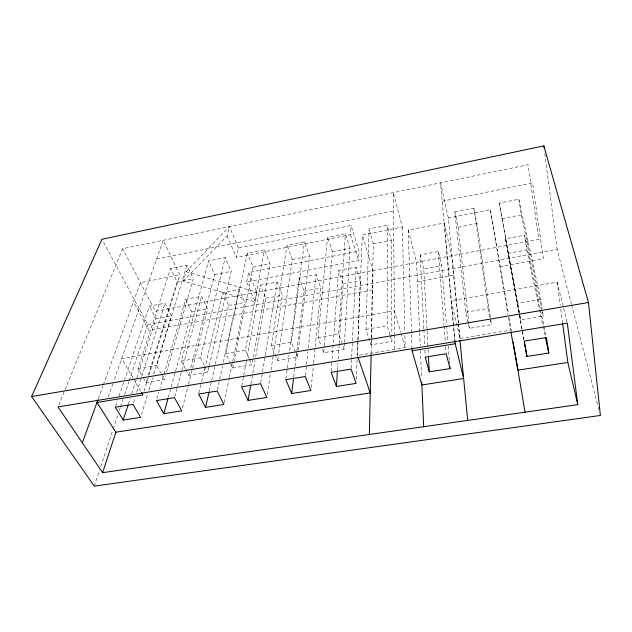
<?xml version="1.0" encoding="UTF-8"?>
<svg xmlns="http://www.w3.org/2000/svg" width="632" height="632" viewBox="0 0 632 632"><rect width="100%" height="100%" fill="white"/><g stroke="black" fill="none" stroke-linecap="round" stroke-linejoin="round"><path stroke-width="0.47" stroke-dasharray="3.16 2.37" d="M389.952 334.921L387.155 325.733L387.274 225.371L369.025 228.997L365.991 329.367L371.039 344.843L391.911 341.351L391.88 335.458M371.039 344.843L371.174 338.95M371.197 337.97L373.346 243.691L369.025 228.997M371.15 353.675L371.474 338.95M371.498 337.97L373.006 270.512L362.286 234.986L402.41 227.062L393.317 192.626L394.581 334.036M356.29 379.429L357.175 357.728M357.214 356.74L357.854 340.956M357.902 339.969L360.303 280.782L355.974 267.099L338.61 270.385L331.966 360.572M357.996 340.767L357.404 355.453L405.167 347.568L404.836 332.874M358.036 339.787L362.286 234.986M238.446 248.076L229.463 226.58L186.1 271.736L183.28 281.122L255.099 301.804L246.678 281.919L358.589 260.51L359.008 251.141L351.068 225.474L238.446 248.076L236.297 257.39L350.523 234.693L351.068 225.474M351.123 368.132L351.597 358.32M351.645 357.341L355.974 267.099M322.399 349.188L323.734 352.759L344.069 349.354L344.416 343.46M344.472 342.481L350.002 248.234L345.396 233.698L327.558 237.245L318.038 337.607L321.056 345.625M337.504 369.878L337.954 363.045M338.215 359.142L339.171 344.495M339.234 343.524L343.144 283.966L338.61 270.385M344.069 349.354L338.649 334.059L345.396 233.698M331.176 371.363L331.895 361.559M323.734 352.759L324.24 346.865M324.327 345.886L332.361 251.662L327.558 237.245M311.213 387.574L313.496 364.158M313.591 363.187L320.914 288.081L316.126 274.636L299.141 277.851L289.519 351.274M305.382 375.534L306.425 365.738M306.528 364.759L307.887 352.024M308.305 348.106L316.126 274.636M275.031 354.362L277.63 360.469L297.451 357.159L298.146 351.329M298.264 350.357L309.53 256.102L304.458 241.835L287.007 245.303L271.31 345.625L274.659 353.486M293.706 376.956L294.891 367.216M295.01 366.236L296.779 351.621M296.898 350.642L304.111 291.194L299.141 277.851M297.451 357.159L291.399 342.181L304.458 241.835M285.925 378.687L287.204 368.898M287.339 367.919L289.006 355.192M277.63 360.469L278.191 356.59M278.759 352.703L292.284 259.46L287.007 245.303M267.265 394.526L270.37 374.081M270.962 370.186L273.182 355.579M273.332 354.607L282.354 295.223L277.132 282.014L260.502 285.158L246.82 358.731M260.763 382.763L265.013 356.606M265.171 355.642L277.132 282.014M250.944 383.869L255.02 360.524M255.699 356.63L265.898 298.272L260.502 285.158M230.238 362.863L232.671 367.998L252.002 364.759L269.951 263.805L264.413 249.79L247.349 253.187L225.766 353.454L229.827 362.01M241.78 385.836L243.581 376.159M243.762 375.187L246.638 359.703M249.261 358.715L245.35 350.089L264.413 249.79M255.099 301.804L256.9 292.268L248.637 272.479L359.008 251.141M232.671 367.998L253.069 267.091L247.349 253.187M224.289 402.545L229.195 378.481M229.392 377.517L232.529 362.12M232.726 361.156L244.695 302.452L239.07 289.472L222.796 292.545L205.447 365.304M246.678 281.919L248.637 272.479M217.353 390.07L222.527 366.118M223.349 362.286L239.07 289.472M209.263 391.011L211.436 381.388M211.657 380.432L215.125 365.043M215.346 364.087L228.594 305.43L222.796 292.545M185.753 369.459L188.826 375.329L207.675 372.177L209.026 366.418M209.247 365.454L231.217 271.341L225.253 257.579L208.552 260.898L181.368 361.077L185.31 368.622M198.827 393.065L201.339 382.534M201.569 381.578L205.218 366.26M204.278 365.407L200.463 357.799L225.253 257.579M183.28 281.122L227.141 235.76L229.463 226.58M182.466 407.996L188.273 385.165M188.518 384.217L192.381 368.993M192.626 368.037L207.62 309.064L201.6 296.297L185.658 299.315L159.935 388.277M188.826 375.329L189.798 371.529M190.777 367.729L214.698 274.557L208.552 260.898M174.732 396.706L177.268 387.234M177.521 386.286L201.6 296.297M168.294 397.512L170.917 388.009M171.177 387.06L175.364 371.853M175.625 370.905L191.852 311.979L185.658 299.315M143.227 377.557L146.039 382.486L164.439 379.413L165.521 375.645M166.595 371.885L193.313 278.72L186.93 265.195L170.593 268.442L138.06 368.511L142.753 376.735M156.926 398.689L158.837 392.061M141.552 414.497L147.809 393.807M148.947 390.047L152.636 377.825M153.774 374.065L171.406 315.771L165.007 303.218L149.397 306.172L124.662 379.413M161.247 373.607L156.681 365.312L186.93 265.195M144.056 391.184L148.686 376.182M148.97 375.242L179.899 274.896L163.206 240.318L113.713 381.388M146.039 382.486L147.201 378.726M148.37 374.966L177.142 281.864L170.593 268.442M133.55 402.497L135.027 397.812M136.812 392.195L165.007 303.218M128.367 404.101L130.192 398.468M131.701 393.768L155.954 318.631L149.397 306.172M94.255 486.111L99.516 470.232M100.749 466.503L112.82 430.084M113.128 429.152L117.765 415.145M119.314 410.476L120.246 407.679M120.554 406.747L123.027 399.274M124.575 394.605L128.904 381.538M129.212 380.598L147.777 324.579L101.942 239.252M115.585 406.297L117.465 400.735M119.029 396.098L124.354 380.338M108.262 396.928L113.389 382.305M98.308 398.768L103 385.828M103.332 384.904L140.399 282.654L179.899 274.896M58.721 405.104L64.669 390.552M65.041 389.644L122.648 248.724L528.06 164.699L538.835 239.449L155.369 311.284L122.648 248.724M156.657 258.994L393.483 211.088M442.195 201.229L532.578 182.948L543.394 258.772L500.481 266.586M454.85 211.941L473.961 208.141L476.994 223.523L491.419 324.698L469.426 328.379L465.792 312.224L454.85 211.941L458.121 227.196L469.426 328.379M542.643 312.327L543.204 316.032L520.602 319.816L499.272 203.109L518.84 199.222L540.692 299.363L542.082 308.629M458.54 322.834L448.317 217.993L490.345 209.69L508.476 314.009M412.032 348.856L408.225 230.056L444.32 222.97L451.73 255.77L458.247 322.92M177.142 281.864L193.313 278.72M214.698 274.557L231.217 271.341M253.069 267.091L269.951 263.805M292.284 259.46L309.53 256.102M332.361 251.662L350.002 248.234M373.346 243.691L391.374 240.184L387.274 225.371M458.121 227.196L476.994 223.523M501.982 218.664L521.297 214.904L518.84 199.222M423.811 328.64L420.193 254.957L438.339 251.52L441.705 265.709L446.445 324.493M523.944 340.095L505.497 238.825L524.481 235.23L540.431 309.546M155.954 318.631L171.406 315.771M191.852 311.979L207.62 309.064M265.898 298.272L282.354 295.223M304.111 291.194L320.914 288.081M343.144 283.966L360.303 280.782M427.856 345.412L423.78 269.027L441.705 265.709M508.033 253.424L526.78 249.956L524.481 235.23M228.594 305.43L244.695 302.452M147.777 324.579L557.14 249.292L571.312 303.731M372.572 289.883L149.065 330.583L133.494 301.709M417.444 281.714L453.61 275.125M567.086 322.202L557.163 282.141L451.153 300.737L460.072 338.507L510.553 330.173L508.112 315.597M138.06 368.511L156.681 365.312M181.368 361.077L200.463 357.799M225.766 353.454L245.35 350.089M271.31 345.625L291.399 342.181M318.038 337.607L338.649 334.059M365.991 329.367L387.155 325.733M465.792 312.224L488.117 308.392L473.961 208.141M499.272 203.109L517.742 303.305L540.692 299.363M186.1 271.736L256.9 292.268M133.052 378.007L121.731 358.542L394.368 310.699L400.743 332.448M133.55 378.852L140.936 391.548M161.705 374.436L164.439 379.413M204.705 366.252L207.675 372.177M249.656 359.584L252.002 364.759M227.141 235.76L236.297 257.39M350.523 234.693L358.589 260.51M390.228 335.837L391.911 341.351M401.02 333.388L405.167 347.568M571.565 304.687L597.912 405.918M598.164 406.874L598.907 409.741M408.225 230.056L416.607 262.351L419.608 331.863M420.193 254.957L423.78 269.027M448.317 217.993L440.536 182.838L454.748 340.68M521.297 214.904L541.743 309.293M541.948 310.257L543.204 316.032M540.637 310.51L546.23 336.572M526.78 249.956L542.817 325.093M543.022 326.057L545.282 336.651M488.117 308.392L490.061 317.983M490.258 318.947L491.419 324.698M505.497 238.825L524.118 340.15M517.742 303.305L520.602 319.816M509.123 317.88L511.407 331.429M490.345 209.69L507.946 314.625M557.163 282.141L560.244 305.359M560.758 309.23L562.559 322.77M544.823 153.695L557.14 249.292M458.635 323.813L460.072 338.507M458.342 323.892L459.859 339.502M444.32 222.97L454.961 340.806M446.524 325.48L447.788 341.154M448.183 346.052L449.289 359.766M449.368 360.746L449.605 363.684M438.339 251.52L444.027 325.227M444.106 326.215L445.323 341.936M445.702 346.85L446.153 352.751M428.062 349.33L428.377 355.208M423.859 329.62L424.633 345.341M424.87 350.254L425.115 355.16M419.648 332.843L420.201 345.625M420.414 350.547L421.599 378.078M402.41 227.062L404.812 331.895M394.589 335.007L394.716 349.591M391.374 240.184L391.872 334.478"/><path stroke-width="0.95" d="M369.341 434.476L371.126 354.655M336.422 386.476L331.097 372.343L351.076 369.112L356.132 383.371L336.422 386.476L337.441 370.858M291.692 393.531L285.798 379.666L305.28 376.514L310.928 390.497L291.692 393.531L293.588 377.936M248.052 400.404L241.598 386.808L260.605 383.735L266.822 397.449L248.052 400.404L250.77 384.841M205.574 407.356L198.598 394.028L217.147 391.026L223.894 404.472L205.574 407.356L209.05 391.966M163.846 413.668L156.373 400.585L174.479 397.654L181.74 410.847L163.846 413.668L168.033 398.46M123.216 420.067L115.269 407.229L132.949 404.369L140.699 417.317L123.216 420.067L128.067 405.041M102.621 472.657L57.978 406.921L567.323 323.15L577.774 404.638L102.621 472.657L115.846 432.201L96.973 402.466L142.903 394.937L141.426 392.393M82.35 442.795L97.976 399.693M31.6 396.525L101.942 239.252L543.82 145.889L588.479 302.499L600.4 415.469L94.255 486.111L31.6 396.525L588.479 302.499M412.096 350.815L455.23 343.753L463.643 378.521L421.899 384.959L412.096 350.815L412.032 348.856M450 368.59L446.232 353.73L425.21 357.127L429.27 371.853L450 368.59L449.842 366.631M526.946 356.464L548.774 353.027L546.443 337.535L524.291 341.114L526.946 356.464L524.299 342.023M115.846 432.201L370.265 392.93L358.028 357.285M577.774 404.638L567.828 362.436L517.94 370.139L510.909 332.077M545.487 337.614L548.774 353.027M513.208 342.07L513.532 344.005M513.856 345.941L515.325 354.655M515.649 356.59L525.026 412.19M562.685 323.742L567.828 362.436M543.82 145.889L544.073 147.841M459.954 340.474L467.712 420.391M454.961 340.806L455.23 343.753M428.433 356.187L429.27 371.853M421.773 382.012L421.852 383.98M421.899 384.959L423.693 426.695"/></g></svg>
